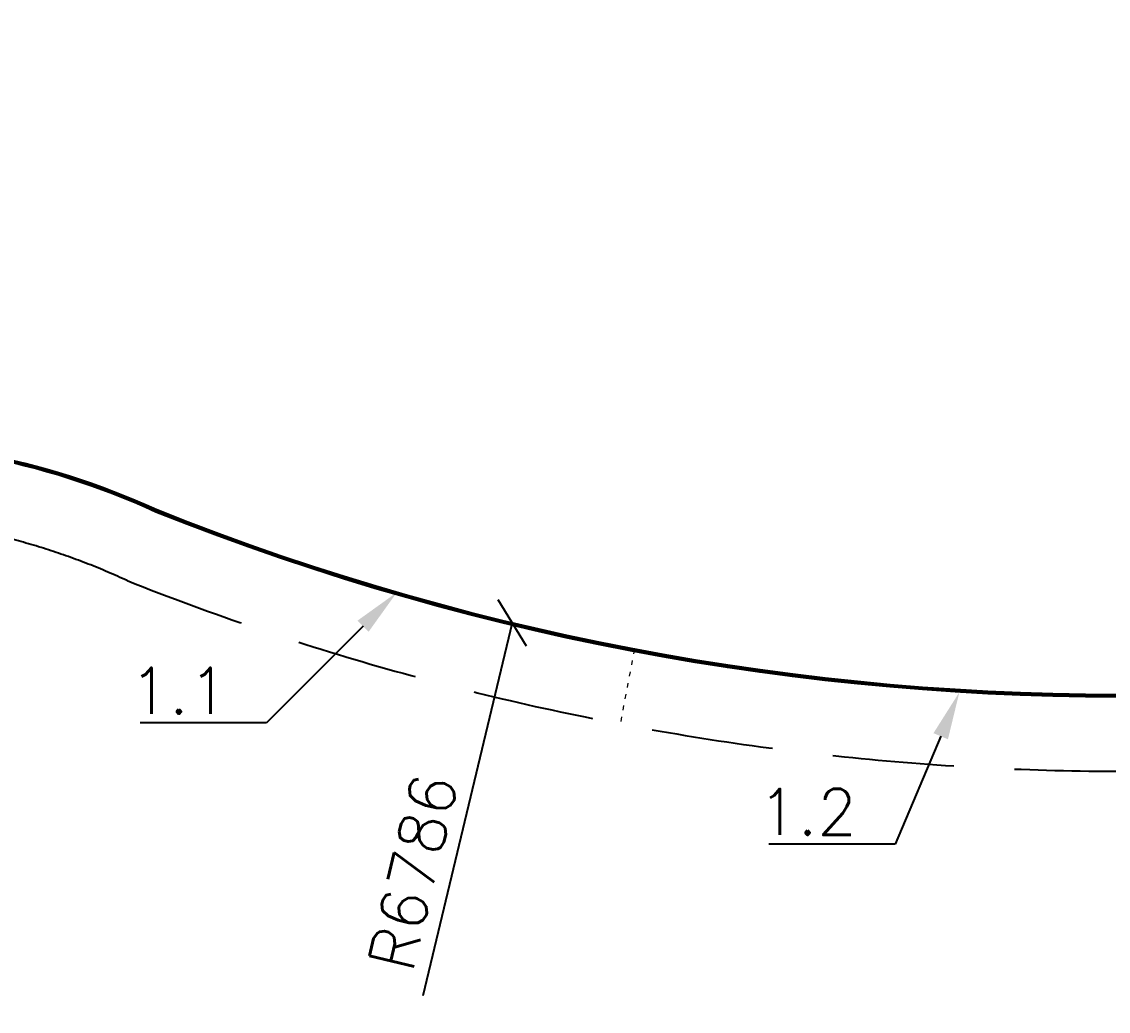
# Model space of a CAD drawing. Header units: millimetres. Extents: x 5046 to 47046, y -5997 to 25762.
# Drawn here: x 11297 to 14136, y 17799 to 20384 of the extents above; entities that cross this region are included whole.
import ezdxf
from ezdxf import colors
from ezdxf.entities.mleader import LeaderData, LeaderLine
from ezdxf.math import Vec2, Vec3

# ---------------------------------------------------------------- set-up
doc = ezdxf.new("R2010")
doc.units = ezdxf.units.MM
doc.linetypes.add('ACAD_ISO03W100', pattern=[30, 12, -18])
doc.linetypes.add('HIDDEN2', pattern=[4.7625, 3.175, -1.5875])
doc.layers.get('0').update_dxf_attribs({"lineweight": 0})
doc.layers.get('Defpoints').update_dxf_attribs({"lineweight": 0})
doc.layers.add('DIM', color=3, linetype='Continuous', lineweight=0)
doc.layers.add('Przerywana', color=230, linetype='ACAD_ISO03W100', lineweight=0)
doc.layers.add('L_KS1 550', color=40, linetype='Continuous')
doc.layers.add('L_KS_inderside', color=40, linetype='HIDDEN2')
doc.styles.add('Skala 1-50', font='simplex.shx', dxfattribs={"height": 120})
doc.dimstyles.new('Skala 1-50', dxfattribs={"dimtxt": 12, "dimasz": 100, "dimexe": 12.5, "dimexo": 0.625, "dimgap": 40, "dimtad": 1, "dimdec": 0, "dimtxsty": 'Skala 1-50', "dimblk": 'OBLIQUE', "dimcen": 2.5, "dimadec": 0, "dimazin": 0, "dimtfac": 1, "dimtdec": 0, "dimtmove": 0, "dimatfit": 3, "dimldrblk": 'OBLIQUE', "dimfxl": 100, "dimfxlon": 1, "dimarcsym": 0})

# ---------------------------------------------------------------- blocks, each defined once
blk = doc.blocks.new('_Oblique')
at = {"color": 0, "linetype": 'ByBlock', "lineweight": -2}
blk.add_line((-0.5, -0.5), (0.5, 0.5), dxfattribs=at)
blk = doc.blocks.new('*D565')
at = {"layer": 'Defpoints', "color": 0}
for p in [(22845.1, 18682.2), (13260.9, 17060.7)]:
    blk.add_point(p, dxfattribs=at)
at = {"layer": 'DIM', "color": 0, "lineweight": -2}
blk.add_line((22845.1, 18682.2), (21914.3, 18524.7), dxfattribs=at)
at = {"layer": 'DIM', "color": 0, "linetype": 'ByBlock', "lineweight": -2, "xscale": 100, "yscale": 100, "zscale": 100, "rotation": 9.602490165630766}
blk.add_blockref('_Oblique', (22845.1, 18682.2), dxfattribs=at)
at = {"layer": 'DIM', "color": 0, "insert": (22204.7, 18675.2), "char_height": 120, "attachment_point": 5, "rotation": 9.6025, "style": 'Skala 1-50'}
blk.add_mtext('R9720', dxfattribs=at)
blk = doc.blocks.new('*D917')
at = {"layer": 'Defpoints', "color": 0}
for p in [(14163.3, 25412.2), (12578.9, 18813.8)]:
    blk.add_point(p, dxfattribs=at)
at = {"layer": 'DIM', "color": 0}
for p, q in [((14160.8, 25412.2), (14165.8, 25412.2)), ((14163.3, 25409.7), (14163.3, 25414.7))]:
    blk.add_line(p, q, dxfattribs=at)
at = {"layer": 'DIM', "color": 0, "lineweight": -2}
blk.add_line((12578.9, 18813.8), (12344.9, 17839.4), dxfattribs=at)
at = {"layer": 'DIM', "color": 0, "linetype": 'ByBlock', "lineweight": -2, "xscale": 100, "yscale": 100, "zscale": 100, "rotation": 76.49748768673014}
blk.add_blockref('_Oblique', (12578.9, 18813.8), dxfattribs=at)
at = {"layer": 'DIM', "color": 0, "insert": (12319.7, 18162.8), "char_height": 120, "attachment_point": 5, "rotation": 76.4975, "style": 'Skala 1-50'}
blk.add_mtext('R6786', dxfattribs=at)

msp = doc.modelspace()

# ---------------------------------------------------------------- linework, layer by layer
at = {"layer": 'L_KS1 550'}
for points in [[(8798.8, 17442.4, 0.549656), (10910.9, 15852.4, -0.194918), (14593.8, 15827.9, 0.219117), (16718.3, 15777.4, -0.193586), (20954.2, 15993.5, 0.544028), (22980.7, 17172.4, 0.053726), (22733.7, 19240.6, 0.228969), (22094.1, 19932.8, 0.206484), (16987.7, 19241.9, -0.20498), (11649.8, 19108.9, 0.519694)], [(8801.8, 17442.2, 0.54965), (10909.8, 15855.2, -0.194922), (14595, 15830.6, 0.219123), (16717.1, 15780.1, -0.193593), (20955.3, 15996.2, 0.544056), (22977.7, 17172.4, 0.053721), (22730.8, 19239.9, 0.228906), (22093.1, 19930, 0.206485), (16989.1, 19239.3, -0.20499), (11648.6, 19106.2, 0.519705)], [(8804.8, 17441.9, 0.549643), (10908.7, 15858, -0.194925), (14596.3, 15833.3, 0.219129), (16715.9, 15782.9, -0.193601), (20956.5, 15999, 0.544084), (22974.7, 17172.5, 0.053716), (22727.9, 19239.1, 0.228843), (22092.2, 19927.1, 0.206486), (16990.5, 19236.6, -0.204999), (11647.4, 19103.4, 0.519716)]]:
    msp.add_lwpolyline(points, format="xyb", close=True, dxfattribs=at)
at = {"layer": 'L_KS_inderside', "ltscale": 100}
msp.add_lwpolyline([(8998.2, 17426.2, 0.549403), (10839.8, 16039.4, -0.184554), (14694, 16047.5, 0.24043), (16635, 15959.2, -0.194194), (21033, 16177.8, 0.545862), (22780.6, 17175.5, 0.045828), (22555.3, 19192.9, 0.180179), (22034.5, 19791.5, 0.198632), (17099, 19059.5, -0.203879), (11572.6, 18924.3, 0.520806)], format="xyb", close=True, dxfattribs=at)
at = {"layer": 'Przerywana'}
msp.add_line((12897.8, 18745.3), (12860.8, 18550.2), dxfattribs=at)

# ---------------------------------------------------------------- dimensions: what is measured, and where the dimension line sits
at = {"layer": 'DIM'}
dim = msp.add_radius_dim(center=(14163.3, 25412.2), mpoint=(12578.9, 18813.8), dimstyle='Skala 1-50', override={"dimtofl": 0}, dxfattribs=at)
dim.commit()
dim.dimension.update_dxf_attribs({"geometry": '*D917', "text_midpoint": (12417, 18139.5), "dimtype": 164})
dim = msp.add_radius_dim(center=(13260.9, 17060.7), mpoint=(22845.1, 18682.2), dimstyle='Skala 1-50', dxfattribs=at)
dim.commit()
dim.dimension.update_dxf_attribs({"geometry": '*D565', "text_midpoint": (22221.3, 18576.6), "dimtype": 164})

# ---------------------------------------------------------------- leaders
ml = msp.add_multileader_mtext('Standard', dxfattribs=at)
ml.set_content('1.1', style='Skala 1-50')
ml.set_leader_properties()
ml.build(insert=Vec2(0, 0))
ml.multileader.update_dxf_attribs({"has_text_frame": 1, "text_left_attachment_type": 5, "text_right_attachment_type": 5, "dogleg_length": 50, "arrow_head_size": 125})
ctx = ml.context
ctx.base_point, ctx.char_height, ctx.arrow_head_size, ctx.landing_gap_size, ctx.plane_origin = Vec3(11609.1, 18552.7), 120, 125, 50, Vec3(12277.1, 18893.6)
ctx.left_attachment, ctx.right_attachment, ctx.text_align_type = 5, 5, 2
notes = []
notes.append((ctx, [(0, (1, 1, 0), (11936.2, 18552.7), (-1, 0), 50, [(0, [(12277.1, 18893.6)], 0, [])])]))
ctx.mtext.insert, ctx.mtext.alignment, ctx.mtext.flow_direction = Vec3(11836.2, 18696.7), 3, 5
ml = msp.add_multileader_mtext('Standard', dxfattribs=at)
ml.set_content('1.2', style='Skala 1-50')
ml.set_leader_properties()
ml.build(insert=Vec2(0, 0))
ml.multileader.update_dxf_attribs({"has_text_frame": 1, "text_left_attachment_type": 5, "text_right_attachment_type": 5, "dogleg_length": 50, "arrow_head_size": 125})
ctx = ml.context
ctx.base_point, ctx.char_height, ctx.arrow_head_size, ctx.landing_gap_size, ctx.plane_origin = Vec3(13200.3, 18236.2), 120, 125, 50, Vec3(13747.1, 18633)
ctx.left_attachment, ctx.right_attachment, ctx.text_align_type = 5, 5, 2
notes.append((ctx, [(0, (1, 1, 0), (13578.9, 18236.2), (-1, 0), 50, [(0, [(13747.1, 18633)], 0, [])])]))
ctx.mtext.insert, ctx.mtext.alignment, ctx.mtext.flow_direction = Vec3(13478.9, 18380.2), 3, 5
for ctx, leaders in notes:
    for number, flags, end, landing, length, lines in leaders:
        leader = LeaderData()
        leader.index, (leader.has_last_leader_line, leader.has_dogleg_vector, leader.attachment_direction) = number, flags
        leader.last_leader_point, leader.dogleg_vector, leader.dogleg_length = Vec3(end), Vec3(landing), length
        for number, points, colour, breaks in lines:
            line = LeaderLine()
            line.index, line.vertices, line.color, line.breaks = number, Vec3.list(points), colors.encode_raw_color(colour), breaks
            leader.lines.append(line)
        ctx.leaders.append(leader)

doc.saveas('drawing.dxf')
